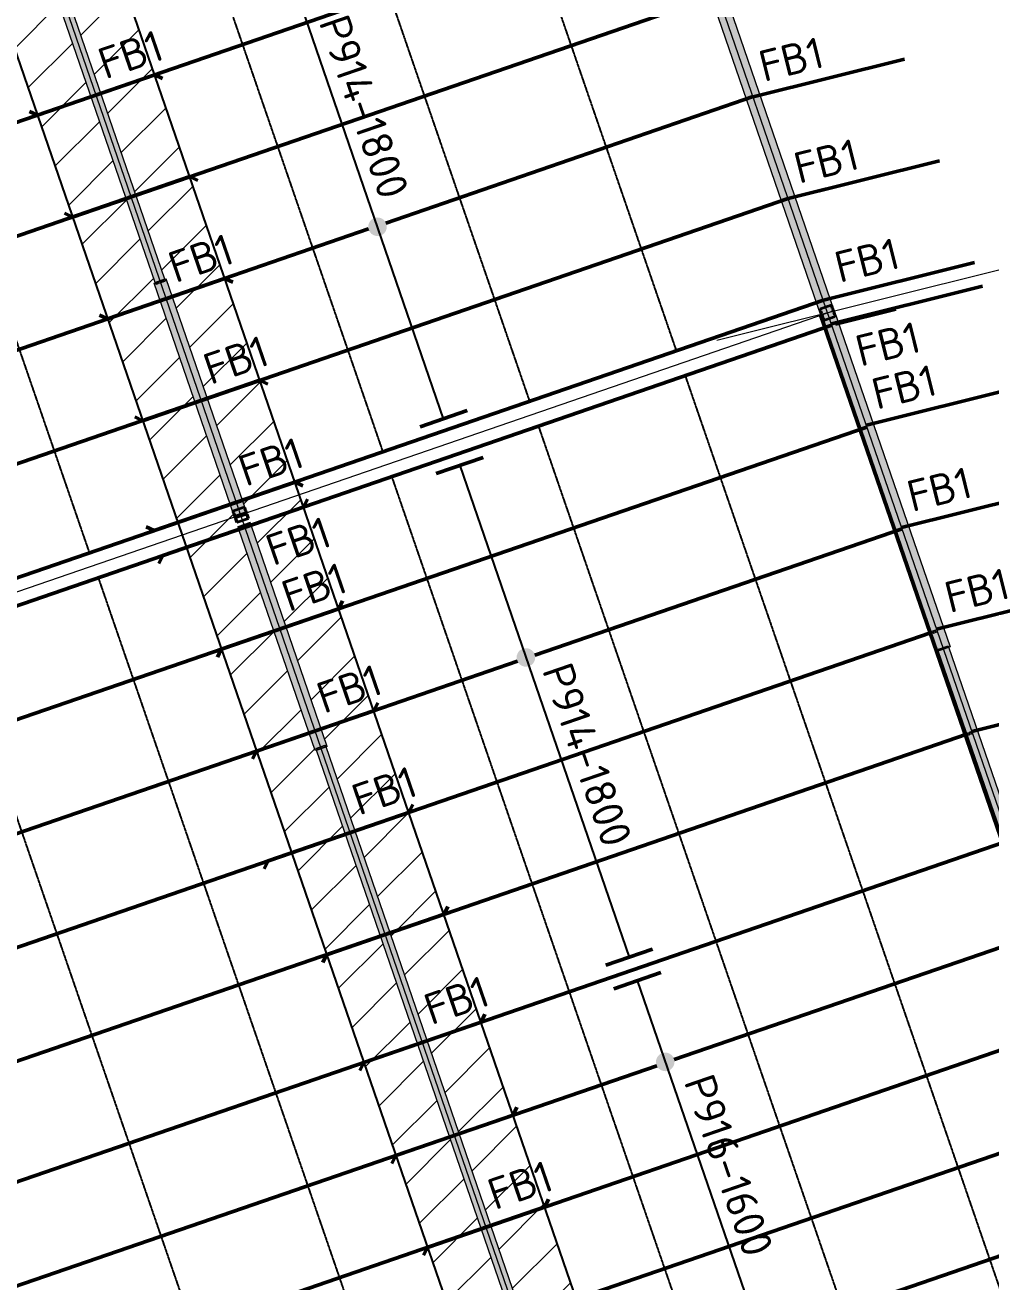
# Model space of a CAD drawing. Header units: millimetres. Extents: x 632 to 155077, y -2790 to 4035359.
# Drawn here: x 127313 to 142869, y 3997000 to 4017255 of the extents above; entities that cross this region are included whole.
import ezdxf

# ---------------------------------------------------------------- set-up
doc = ezdxf.new("R2010")
doc.units = ezdxf.units.MM
for name, pattern in [('Dash', [7, 5, -2]), ('Hidden', [4, 3, -1]), ('Hidden Half', [3, 2, -1])]:
    doc.linetypes.add(name, pattern=pattern)
for name, color, linetype, lineweight in [('A-010-M_LINE', 90, 'Continuous', 13), ('S-280-A_STRUCT_FRAME', 2, 'Continuous', 18), ('S-280-M_COLUMN', 52, 'Continuous', 13), ('S-280-M_STRUCT_FRAME', 12, 'Continuous', 13), ('S-280-MH_COLUMN', 52, 'Hidden Half', 13), ('Z-000-T_TEXT', 131, 'Continuous', 25), ('Z-030-M_GRID', 191, 'Continuous', 13), ('Z-060-M_DETAIL', 92, 'Continuous', 25)]:
    doc.layers.add(name, color=color, linetype=linetype, lineweight=lineweight)
doc.styles.add('ISOCPEUR_2', font='isocpeur.ttf', dxfattribs={"height": 500})
doc.styles.add('ISOCPEUR_3', font='isocpeur.ttf', dxfattribs={"height": 2.5})

# ---------------------------------------------------------------- blocks, each defined once
blk = doc.blocks.new('NRP_Framing-Steel-Purlin C - P946 - EC250-24-4049812-S6_011 - UPPER PURLIN PLAN - PART 1')
at = {"layer": 'S-280-M_STRUCT_FRAME', "color": 1, "lineweight": 50}
blk.add_line((-2339537, 3988943), (-2347677, 4012585), dxfattribs=at)
blk.add_line((-2339537, 3988943), (-2347677, 4012585), dxfattribs=at)
blk = doc.blocks.new('NRP_Framing-Steel-Purlin Z - P915 - EZ250-19-4038642-S6_011 - UPPER PURLIN PLAN - PART 1')
at = {"layer": 'S-280-M_STRUCT_FRAME', "color": 3, "lineweight": 50}
for p, q in [((-2353083, 4001313), (-2353145, 4001186)), ((-2353145, 4001186), (-2364255, 3997361)), ((-2364255, 3997361), (-2364317, 3997234))]:
    blk.add_line(p, q, dxfattribs=at)
blk = doc.blocks.new('NRP_Framing-Steel-Purlin Z - P915 - EZ250-19-4038663-S6_011 - UPPER PURLIN PLAN - PART 1')
at = {"layer": 'S-280-M_STRUCT_FRAME', "color": 3, "lineweight": 50}
for p, q in [((-2359001, 4018192), (-2370111, 4014367)), ((-2358874, 4018131), (-2359001, 4018192)), ((-2370111, 4014367), (-2370238, 4014429))]:
    blk.add_line(p, q, dxfattribs=at)
blk = doc.blocks.new('NRP_Framing-Steel-Purlin Z - P914 - EZ250-15-4038691-S6_011 - UPPER PURLIN PLAN - PART 1')
at = {"layer": 'S-280-M_STRUCT_FRAME', "color": 150, "lineweight": 50}
for p, q in [((-2355941, 4009615), (-2356004, 4009488)), ((-2356004, 4009488), (-2367350, 4005582)), ((-2367350, 4005582), (-2367412, 4005455))]:
    blk.add_line(p, q, dxfattribs=at)
blk = doc.blocks.new('NRP_Framing-Steel-Purlin Z - P914 - EZ250-15-4070612-S6_011 - UPPER PURLIN PLAN - PART 1')
at = {"layer": 'S-280-M_STRUCT_FRAME', "color": 150, "lineweight": 50}
for p, q in [((-2347494, 4012419), (-2358273, 4008707)), ((-2358273, 4008707), (-2358335, 4008580))]:
    blk.add_line(p, q, dxfattribs=at)
blk = doc.blocks.new('NRP_Framing-Steel-Purlin Z - P914 - EZ250-15-4038694-S6_011 - UPPER PURLIN PLAN - PART 1')
at = {"layer": 'S-280-M_STRUCT_FRAME', "color": 150, "lineweight": 50}
for p, q in [((-2356142, 4009890), (-2367488, 4005983)), ((-2356015, 4009829), (-2356142, 4009890)), ((-2367488, 4005983), (-2367615, 4006045))]:
    blk.add_line(p, q, dxfattribs=at)
blk = doc.blocks.new('NRP_Framing-Steel-Purlin Z - P914 - EZ250-15-4038684-S6_011 - UPPER PURLIN PLAN - PART 1')
at = {"layer": 'S-280-M_STRUCT_FRAME', "color": 150, "lineweight": 50}
for p, q in [((-2347632, 4012821), (-2358411, 4009109)), ((-2358411, 4009109), (-2358538, 4009171))]:
    blk.add_line(p, q, dxfattribs=at)
blk = doc.blocks.new('NRP_Framing-Steel-Purlin Z - P914 - EZ250-15-4038695-S6_011 - UPPER PURLIN PLAN - PART 1')
at = {"layer": 'S-280-M_STRUCT_FRAME', "color": 150, "lineweight": 50}
for p, q in [((-2355438, 4007847), (-2366785, 4003940)), ((-2355376, 4007974), (-2355438, 4007847)), ((-2366785, 4003940), (-2366847, 4003814))]:
    blk.add_line(p, q, dxfattribs=at)
blk = doc.blocks.new('NRP_Framing-Steel-Purlin Z - P914 - EZ250-15-4110111-S6_011 - UPPER PURLIN PLAN - PART 1')
at = {"layer": 'S-280-M_STRUCT_FRAME', "color": 150, "lineweight": 50}
for p, q in [((-2346929, 4010777), (-2357330, 4007196)), ((-2357330, 4007196), (-2357392, 4007069))]:
    blk.add_line(p, q, dxfattribs=at)
blk = doc.blocks.new('NRP_Framing-Steel-Purlin Z - P914 - EZ250-15-4038685-S6_011 - UPPER PURLIN PLAN - PART 1')
at = {"layer": 'S-280-M_STRUCT_FRAME', "color": 150, "lineweight": 50}
for p, q in [((-2346364, 4009136), (-2352279, 4007099)), ((-2352559, 4007003), (-2356764, 4005555)), ((-2356764, 4005555), (-2356827, 4005428))]:
    blk.add_line(p, q, dxfattribs=at)
blk = doc.blocks.new('NRP_Framing-Steel-Purlin Z - P914 - EZ250-15-4038687-S6_011 - UPPER PURLIN PLAN - PART 1')
at = {"layer": 'S-280-M_STRUCT_FRAME', "color": 150, "lineweight": 50}
for p, q in [((-2348198, 4014462), (-2358598, 4010880)), ((-2358598, 4010880), (-2358725, 4010942))]:
    blk.add_line(p, q, dxfattribs=at)
blk = doc.blocks.new('NRP_Framing-Steel-Purlin Z - P914 - EZ250-15-V12-S6_011 - UPPER PURLIN PLAN - PART 1')
at = {"layer": 'S-280-M_STRUCT_FRAME', "color": 150, "lineweight": 50}
for p, q in [((-2348763, 4016103), (-2354678, 4014066)), ((-2354958, 4013970), (-2359163, 4012522)), ((-2359163, 4012522), (-2359290, 4012583))]:
    blk.add_line(p, q, dxfattribs=at)
blk = doc.blocks.new('NRP_Framing-Steel-Purlin Z - P916 - EZ250-24-4051383-S6_011 - UPPER PURLIN PLAN - PART 1')
at = {"layer": 'S-280-M_STRUCT_FRAME', "color": 1, "lineweight": 50}
blk.add_line((-2348761, 4016102), (-2346327, 4016709), dxfattribs=at)
blk = doc.blocks.new('NRP_Framing-Steel-Purlin Z - P916 - EZ250-24-4051384-S6_011 - UPPER PURLIN PLAN - PART 1')
at = {"layer": 'S-280-M_STRUCT_FRAME', "color": 1, "lineweight": 50}
blk.add_line((-2348196, 4014461), (-2345762, 4015068), dxfattribs=at)
blk = doc.blocks.new('NRP_Framing-Steel-Purlin Z - P916 - EZ250-24-V14-S6_011 - UPPER PURLIN PLAN - PART 1')
at = {"layer": 'S-280-M_STRUCT_FRAME', "color": 1, "lineweight": 50}
blk.add_line((-2347631, 4012820), (-2345197, 4013427), dxfattribs=at)
blk = doc.blocks.new('NRP_Framing-Steel-Purlin Z - P916 - EZ250-24-4052253-S6_011 - UPPER PURLIN PLAN - PART 1')
at = {"layer": 'S-280-M_STRUCT_FRAME', "color": 1, "lineweight": 50}
blk.add_line((-2342804, 4006477), (-2345239, 4005871), dxfattribs=at)
blk = doc.blocks.new('NRP_Framing-Steel-Purlin Z - P916 - EZ250-24-4052254-S6_011 - UPPER PURLIN PLAN - PART 1')
at = {"layer": 'S-280-M_STRUCT_FRAME', "color": 1, "lineweight": 50}
blk.add_line((-2343372, 4008127), (-2345807, 4007520), dxfattribs=at)
blk = doc.blocks.new('NRP_Framing-Steel-Purlin Z - P916 - EZ250-24-4052255-S6_011 - UPPER PURLIN PLAN - PART 1')
at = {"layer": 'S-280-M_STRUCT_FRAME', "color": 1, "lineweight": 50}
blk.add_line((-2343937, 4009766), (-2346371, 4009160), dxfattribs=at)
blk = doc.blocks.new('NRP_Framing-Steel-Purlin Z - P916 - EZ250-24-4052256-S6_011 - UPPER PURLIN PLAN - PART 1')
at = {"layer": 'S-280-M_STRUCT_FRAME', "color": 1, "lineweight": 50}
blk.add_line((-2344505, 4011416), (-2346939, 4010809), dxfattribs=at)
blk = doc.blocks.new('NRP_Framing-Steel-Purlin Z - P916 - EZ250-24-4052257-S6_011 - UPPER PURLIN PLAN - PART 1')
at = {"layer": 'S-280-M_STRUCT_FRAME', "color": 1, "lineweight": 50}
blk.add_line((-2345066, 4013046), (-2347501, 4012439), dxfattribs=at)
blk = doc.blocks.new('NRP_Framing-Steel-Purlin Z - P916 - EZ250-24-V24-S6_011 - UPPER PURLIN PLAN - PART 1')
at = {"layer": 'S-280-M_STRUCT_FRAME', "color": 1, "lineweight": 50}
for p, q in [((-2344719, 4004087), (-2355036, 4000535)), ((-2355036, 4000535), (-2355098, 4000408))]:
    blk.add_line(p, q, dxfattribs=at)
at = {"layer": 'S-280-M_STRUCT_FRAME', "color": 1, "linetype": 'Dash', "lineweight": 50}
blk.add_line((-2344635, 4004116), (-2344719, 4004088), dxfattribs=at)
blk = doc.blocks.new('NRP_Framing-Steel-Purlin Z - P916 - EZ250-24-V3-S6_011 - UPPER PURLIN PLAN - PART 1')
at = {"layer": 'S-280-M_STRUCT_FRAME', "color": 1, "lineweight": 50}
for p, q in [((-2344203, 4002589), (-2350034, 4000581)), ((-2350315, 4000484), (-2354520, 3999036)), ((-2354520, 3999036), (-2354582, 3998909))]:
    blk.add_line(p, q, dxfattribs=at)
at = {"layer": 'S-280-M_STRUCT_FRAME', "color": 1, "linetype": 'Dash', "lineweight": 50}
blk.add_line((-2344119, 4002617), (-2344203, 4002589), dxfattribs=at)
blk = doc.blocks.new('NRP_Framing-Steel-Purlin Z - P914 - EZ250-15-4038686-S6_011 - UPPER PURLIN PLAN - PART 1')
at = {"layer": 'S-280-M_STRUCT_FRAME', "color": 150, "lineweight": 50}
for p, q in [((-2345906, 4007458), (-2356578, 4003783)), ((-2356578, 4003783), (-2356640, 4003657))]:
    blk.add_line(p, q, dxfattribs=at)
at = {"layer": 'S-280-M_STRUCT_FRAME', "color": 150, "linetype": 'Dash', "lineweight": 50}
blk.add_line((-2345799, 4007495), (-2345906, 4007458), dxfattribs=at)
blk = doc.blocks.new('NRP_Framing-Steel-Purlin Z - P914 - EZ250-15-V9-S6_011 - UPPER PURLIN PLAN - PART 1')
at = {"layer": 'S-280-M_STRUCT_FRAME', "color": 150, "lineweight": 50}
for p, q in [((-2345318, 4005825), (-2355634, 4002273)), ((-2355634, 4002273), (-2355696, 4002146))]:
    blk.add_line(p, q, dxfattribs=at)
at = {"layer": 'S-280-M_STRUCT_FRAME', "color": 150, "linetype": 'Dash', "lineweight": 50}
blk.add_line((-2345233, 4005854), (-2345318, 4005825), dxfattribs=at)
blk = doc.blocks.new('NRP_Bridging Plan _v2_ - 3 Rows-4066832-S6_011 - UPPER PURLIN PLAN - PART 1')
at = {"layer": 'Z-060-M_DETAIL', "linetype": 'Hidden'}
for p, q in [((2170, 9702), (2170, -12383)), ((4670, 9702), (4670, -12383)), ((7170, 9702), (7170, -12383))]:
    blk.add_line(p, q, dxfattribs=at)
blk = doc.blocks.new('NRP_Bridging Plan _v2_ - 3 Rows-4053495-S6_011 - UPPER PURLIN PLAN - PART 1')
at = {"layer": 'Z-060-M_DETAIL', "linetype": 'Hidden'}
for p, q in [((2170, -9702), (2170, 10177)), ((4670, -9702), (4670, 10177)), ((7170, -9702), (7170, 10177))]:
    blk.add_line(p, q, dxfattribs=at)
blk = doc.blocks.new('NRP_Extent _v2_ - 1-200-4067004-S6_011 - UPPER PURLIN PLAN - PART 1')
at = {"layer": 'Z-060-M_DETAIL'}
blk.add_hatch(color=256, dxfattribs=at).paths.add_polyline_path([(-145, 39), (-150, 0), (-145, -39), (-130, -75), (-106, -106), (-75, -130), (-39, -145), (0, -150), (39, -145), (75, -130), (106, -106), (130, -75), (145, -39), (150, 0), (145, 39), (130, 75), (106, 106), (75, 130), (39, 145), (0, 150), (-39, 145), (-75, 130), (-106, 106), (-130, 75)])
at = {"layer": 'Z-060-M_DETAIL', "lineweight": 50}
for p, q in [((-9235, 400), (-9235, -400)), ((1385, 400), (1385, -400))]:
    blk.add_line(p, q, dxfattribs=at)
at = {"layer": 'Z-060-M_DETAIL'}
blk.add_line((1385, 0), (-9235, 0), dxfattribs=at)
blk = doc.blocks.new('NRP_Extent _v2_ - 1-200-4057237-S6_011 - UPPER PURLIN PLAN - PART 1')
at = {"layer": 'Z-060-M_DETAIL'}
blk.add_hatch(color=256, dxfattribs=at).paths.add_polyline_path([(-145, 39), (-150, 0), (-145, -39), (-130, -75), (-106, -106), (-75, -130), (-39, -145), (0, -150), (39, -145), (75, -130), (106, -106), (130, -75), (145, -39), (150, 0), (145, 39), (130, 75), (106, 106), (75, 130), (39, 145), (0, 150), (-39, 145), (-75, 130), (-106, 106), (-130, 75)])
at = {"layer": 'Z-060-M_DETAIL', "lineweight": 50}
for p, q in [((-5109, 400), (-5109, -400)), ((3272, 400), (3272, -400))]:
    blk.add_line(p, q, dxfattribs=at)
at = {"layer": 'Z-060-M_DETAIL'}
blk.add_line((3272, 0), (-5109, 0), dxfattribs=at)
blk = doc.blocks.new('NRP_Extent _v2_ - 1-200-4057492-S6_011 - UPPER PURLIN PLAN - PART 1')
at = {"layer": 'Z-060-M_DETAIL'}
blk.add_hatch(color=256, dxfattribs=at).paths.add_polyline_path([(145, -39), (150, 0), (145, 39), (130, 75), (106, 106), (75, 130), (39, 145), (0, 150), (-39, 145), (-75, 130), (-106, 106), (-130, 75), (-145, 39), (-150, 0), (-145, -39), (-130, -75), (-106, -106), (-75, -130), (-39, -145), (0, -150), (39, -145), (75, -130), (106, -106), (130, -75)])
at = {"layer": 'Z-060-M_DETAIL', "lineweight": 50}
for p, q in [((-5109, -400), (-5109, 400)), ((3272, -400), (3272, 400))]:
    blk.add_line(p, q, dxfattribs=at)
at = {"layer": 'Z-060-M_DETAIL'}
blk.add_line((3272, 0), (-5109, 0), dxfattribs=at)
blk = doc.blocks.new('NRP_Fly Brace BN - FB1-4028766-S6_011 - UPPER PURLIN PLAN - PART 1')
at = {"layer": 'Z-000-T_TEXT'}
blk.add_line((0, 0), (5, 0), dxfattribs=at)
at = {"layer": 'Z-000-T_TEXT', "lineweight": 13, "insert": (1.11, 3.49), "char_height": 2.5, "width": 6.0928, "attachment_point": 1, "style": 'ISOCPEUR_3'}
blk.add_mtext('FB1', dxfattribs=at)
blk = doc.blocks.new('NRP_Fly Brace BN - FB1-4067984-S6_011 - UPPER PURLIN PLAN - PART 1')
at = {"layer": 'Z-000-T_TEXT'}
blk.add_line((0, 0), (5, 0), dxfattribs=at)
at = {"layer": 'Z-000-T_TEXT', "lineweight": 13, "insert": (1.11, -1.27), "char_height": 2.5, "width": 6.0928, "attachment_point": 1, "style": 'ISOCPEUR_3'}
blk.add_mtext('FB1', dxfattribs=at)

msp = doc.modelspace()

# ---------------------------------------------------------------- hatches: boundary and pattern name
at = {"layer": 'S-280-M_COLUMN'}
msp.add_hatch(color=256, dxfattribs=at).paths.add_polyline_path([(130722.7, 4009236.7), (130911.8, 4009301.8), (130889.1, 4009367.6), (130883.4, 4009365.6), (130904.1, 4009305.5), (130726.4, 4009244.3), (130703.8, 4009303.8), (130700.5, 4009301)])
at = {"layer": 'S-280-M_STRUCT_FRAME'}
for points in [[(129409.3, 4013104.6), (129565.3, 4013158.3), (125833.8, 4023995.1), (125677.8, 4023941.3), (128518.9, 4015690.6)], [(140132, 4012582.4), (140347.6, 4012656.7), (138317.8, 4018551.6), (138102.2, 4018477.3), (139061.8, 4015690.6)], [(130680.8, 4009344.5), (130878.4, 4009412.6), (129586.2, 4013165.2), (129388.6, 4013097.1), (130336.4, 4010344.6)], [(141998.8, 4007161), (142214.4, 4007235.3), (140347.6, 4012656.7), (140132, 4012582.4), (140347.6, 4011956.4)], [(140347.6, 4012656.7), (140347.6, 4012656.7)], [(130798.7, 4009337.7), (130893, 4009370.1), (130878.4, 4009411.3), (130784.5, 4009378.9), (130796.4, 4009344.5)], [(130695.4, 4009302.1), (130789.6, 4009334.5), (130775.4, 4009375.9), (130681.1, 4009343.4), (130684.2, 4009334.5)], [(130755, 4009129.1), (130849.2, 4009161.5), (130835, 4009202.9), (130740.7, 4009170.4)], [(130755.3, 4009128), (131982.9, 4005562.8), (132180.6, 4005630.9), (130952.9, 4009196)], [(130858.3, 4009164.6), (130952.6, 4009197.1), (130938.3, 4009238.5), (130844.1, 4009206), (130847.5, 4009196)], [(146377.7, 3994520.9), (146546, 3994578.8), (142190.9, 4007226.8), (142022.6, 4007168.8), (142782.1, 4004963)], [(142190.9, 4007226.8), (142189.8, 4007226.8), (142139.8, 4007209.6)], [(135713.2, 3994797.1), (135869.3, 3994850.8), (132160.1, 4005622.6), (132004.1, 4005568.8), (134820.8, 3997388.9)]]:
    msp.add_hatch(color=9, dxfattribs=at).paths.add_polyline_path(points)
h = msp.add_hatch(color=9, dxfattribs=at)
h.paths.add_polyline_path([(130798.7, 4009337.7), (130784.5, 4009379), (130775.4, 4009375.9), (130789.6, 4009334.5)])
h.paths.add_polyline_path([(130893.4, 4009369), (130893, 4009370.1), (130878.4, 4009364.1)])
h = msp.add_hatch(color=9, dxfattribs=at)
h.paths.add_polyline_path([(130858.3, 4009164.6), (130844.1, 4009206), (130835, 4009202.9), (130849.2, 4009161.5)])
h.paths.add_polyline_path([(130952.9, 4009196), (130952.6, 4009197.1), (130858.3, 4009164.6)])
h = msp.add_hatch(color=9, dxfattribs=at)
h.paths.add_polyline_path([(132084.7, 4005597.5), (132083.8, 4005597.5), (132079, 4005595.5)])
h.paths.add_polyline_path([(132160.1, 4005622.6), (132159.9, 4005623.4), (132084.7, 4005597.5)])
at = {"layer": 'Z-060-M_DETAIL', "lineweight": 18}
h = msp.add_hatch(dxfattribs=at)
h.set_pattern_fill('FP_5', color=8, style=0, pattern_type=2)
h.set_pattern_definition([(45, (2487803, 0), (-424.26407, 424.26407), [])])
h.paths.add_polyline_path([(136350.6, 3990127.9), (137269.1, 3990444.2), (137069.5, 3991023.8), (137006.7, 3991002.2), (135689.1, 3994830), (135700.5, 3994833.9), (132003.7, 4005570), (131982.9, 4005562.8), (130740.7, 4009171.6), (130938.3, 4009238.5), (132180.6, 4005630.9), (132160.1, 4005622.6), (135856.6, 3994887.7), (135868.7, 3994890.7), (137186.4, 3991064.1), (137154.6, 3991053.1), (137354.2, 3990473.5), (138241.7, 3990779), (125461.7, 4027894), (124606, 4027599.3), (125858.1, 4023961.7), (125846.7, 4023957.7), (129566.2, 4013158.3), (129586.2, 4013165.2), (130893, 4009368.9), (130695.4, 4009302.1), (129388.6, 4013097.1), (129409.3, 4013104.6), (125690.7, 4023904), (125678.5, 4023901), (124426.3, 4027537.5), (123570.6, 4027242.8), (136049.6, 3991002.2)])

# ---------------------------------------------------------------- linework, layer by layer
at = {"layer": 'A-010-M_LINE', "lineweight": 25}
for p, q in [((138241.7, 3990779), (125461.7, 4027894)), ((123570.6, 4027242.8), (136350.6, 3990127.9))]:
    msp.add_line(p, q, dxfattribs=at)
at = {"layer": 'S-280-M_COLUMN', "lineweight": 35}
for p, q in [((130722.7, 4009236.7), (130700, 4009302.5)), ((130705.6, 4009304.5), (130726.4, 4009244.3)), ((130911.8, 4009301.8), (130722.7, 4009236.7)), ((130726.4, 4009244.3), (130904.1, 4009305.5)), ((130904.1, 4009305.5), (130883.4, 4009365.7)), ((130889.1, 4009367.6), (130911.8, 4009301.8))]:
    msp.add_line(p, q, dxfattribs=at)
at = {"layer": 'S-280-M_STRUCT_FRAME', "color": 55}
for p, q in [((129565.3, 4013158.3), (125833.8, 4023995.1)), ((129409.3, 4013104.6), (125677.8, 4023941.3)), ((140347.6, 4012656.7), (138317.8, 4018551.6)), ((140132, 4012582.4), (138102.2, 4018477.3)), ((129388.6, 4013097.1), (129586.2, 4013165.2)), ((130680.8, 4009344.5), (129388.6, 4013097.1)), ((129565.3, 4013158.3), (129409.3, 4013104.6)), ((130878.4, 4009412.6), (129586.2, 4013165.2)), ((140132, 4012582.4), (140347.6, 4012656.7)), ((140347.6, 4012656.7), (142214.4, 4007235.3)), ((140132, 4012582.4), (141998.8, 4007161)), ((130878.4, 4009412.6), (130680.8, 4009344.5)), ((130784.5, 4009379), (130878.8, 4009411.5)), ((130878.8, 4009411.5), (130878.4, 4009412.6)), ((130893, 4009370.1), (130878.8, 4009411.5)), ((130680.8, 4009344.5), (130681.1, 4009343.4)), ((130681.1, 4009343.4), (130775.4, 4009375.9)), ((130681.1, 4009343.4), (130695.4, 4009302.1)), ((130789.6, 4009334.5), (130695.4, 4009302.1)), ((130695.4, 4009302.1), (130695.8, 4009301)), ((130695.8, 4009301), (130893.4, 4009369)), ((130938, 4009239.5), (130740.3, 4009171.5)), ((130740.7, 4009170.4), (130835, 4009202.9)), ((130755.3, 4009128), (130952.9, 4009196)), ((130775.4, 4009375.9), (130789.6, 4009334.5)), ((130798.7, 4009337.7), (130784.5, 4009379)), ((130893, 4009370.1), (130798.7, 4009337.7)), ((130835, 4009202.9), (130849.2, 4009161.5)), ((130844.1, 4009206), (130938.3, 4009238.5)), ((130858.3, 4009164.6), (130844.1, 4009206)), ((130952.6, 4009197.1), (130858.3, 4009164.6)), ((130893.4, 4009369), (130893, 4009370.1)), ((130938.3, 4009238.5), (130938, 4009239.5)), ((130952.6, 4009197.1), (130938.3, 4009238.5)), ((130952.9, 4009196), (130952.6, 4009197.1)), ((132180.6, 4005630.9), (130952.9, 4009196)), ((130740.3, 4009171.5), (130740.7, 4009170.4)), ((130740.7, 4009170.4), (130755, 4009129.1)), ((130849.2, 4009161.5), (130755, 4009129.1)), ((130755, 4009129.1), (130755.3, 4009128)), ((131982.9, 4005562.8), (130755.3, 4009128)), ((142214.4, 4007235.3), (141998.8, 4007161)), ((142022.4, 4007169.4), (142022.6, 4007168.8)), ((142022.6, 4007168.8), (142190.9, 4007226.8)), ((142190.9, 4007226.8), (142190.7, 4007227.3)), ((146546, 3994578.8), (142190.9, 4007226.8)), ((146377.7, 3994520.9), (142022.6, 4007168.8)), ((132180.6, 4005630.9), (131982.9, 4005562.8)), ((132079, 4005595.5), (132003.8, 4005569.7)), ((132003.8, 4005569.7), (132004.1, 4005568.8)), ((132004.1, 4005568.8), (132160.1, 4005622.6)), ((135713.2, 3994797.1), (132004.1, 4005568.8)), ((132159.9, 4005623.4), (132084.7, 4005597.5)), ((132160.1, 4005622.6), (132159.9, 4005623.4)), ((135869.3, 3994850.8), (132160.1, 4005622.6))]:
    msp.add_line(p, q, dxfattribs=at)
at = {"layer": 'S-280-M_STRUCT_FRAME', "color": 55, "linetype": 'Dash'}
for p, q in [((129409.3, 4013104.6), (129409.6, 4013103.7)), ((129409.6, 4013103.7), (129484.7, 4013129.6)), ((129409.6, 4013103.7), (129417.7, 4013080.4)), ((129492.8, 4013106.2), (129417.7, 4013080.4)), ((129417.7, 4013080.4), (129417.9, 4013079.5)), ((129417.9, 4013079.5), (129574, 4013133.2)), ((129484.7, 4013129.6), (129492.8, 4013106.2)), ((129490.5, 4013131.6), (129565.6, 4013157.4)), ((129498.5, 4013108.2), (129490.5, 4013131.6)), ((129490.5, 4013131.6), (129490.5, 4013131.6)), ((129573.7, 4013134.1), (129498.5, 4013108.2)), ((129565.6, 4013157.4), (129565.3, 4013158.3)), ((129573.7, 4013134.1), (129565.6, 4013157.4)), ((129574, 4013133.2), (129573.7, 4013134.1)), ((130784.5, 4009379), (130784.5, 4009379.1)), ((130858.3, 4009164.5), (130858.3, 4009164.6)), ((142184, 4007246.6), (142015.7, 4007188.7)), ((142015.7, 4007188.7), (142015.9, 4007188.1)), ((142015.9, 4007188.1), (142096.5, 4007215.9)), ((142015.9, 4007188.1), (142022.4, 4007169.4)), ((142102.9, 4007197.1), (142022.4, 4007169.4)), ((142096.5, 4007215.9), (142102.9, 4007197.1)), ((142103.7, 4007218.4), (142184.2, 4007246.1)), ((142110.1, 4007199.6), (142103.7, 4007218.4)), ((142190.7, 4007227.3), (142110.1, 4007199.6)), ((142184.2, 4007246.1), (142184, 4007246.6)), ((142190.7, 4007227.4), (142184.2, 4007246.1)), ((132151.5, 4005647.6), (131995.5, 4005593.9)), ((131995.5, 4005593.9), (131995.8, 4005593)), ((131995.8, 4005593), (132070.9, 4005618.9)), ((131995.8, 4005593), (132003.8, 4005569.7)), ((132070.9, 4005618.9), (132079, 4005595.5)), ((132076.7, 4005620.9), (132151.8, 4005646.8)), ((132084.7, 4005597.5), (132076.7, 4005620.9)), ((132084.8, 4005597.5), (132084.7, 4005597.5)), ((132151.8, 4005646.8), (132151.5, 4005647.6)), ((132159.8, 4005623.4), (132151.8, 4005646.8))]:
    msp.add_line(p, q, dxfattribs=at)
at = {"layer": 'S-280-MH_COLUMN', "lineweight": 35}
for p, q in [((140112.7, 4012681.5), (140301.8, 4012746.7)), ((140177.8, 4012492.4), (140112.7, 4012681.5)), ((140298.1, 4012739), (140120.3, 4012677.8)), ((140120.3, 4012677.8), (140181.5, 4012500.1)), ((140359.3, 4012561.3), (140298.1, 4012739)), ((140301.8, 4012746.7), (140366.9, 4012557.5)), ((140366.9, 4012557.5), (140177.8, 4012492.4)), ((140181.5, 4012500.1), (140359.3, 4012561.3)), ((130657.5, 4009425.8), (130846.6, 4009490.9)), ((130700, 4009302.6), (130657.5, 4009425.8)), ((130842.9, 4009483.3), (130665.2, 4009422.1)), ((130665.2, 4009422.1), (130705.6, 4009304.6)), ((130883.4, 4009365.8), (130842.9, 4009483.3)), ((130846.6, 4009490.9), (130889.1, 4009367.7))]:
    msp.add_line(p, q, dxfattribs=at)
at = {"layer": 'Z-030-M_GRID'}
for p, q in [((148663.3, 3988156.6), (132424.4, 4035316.6)), ((139021.9, 3985441.5), (122969.3, 4032060.8)), ((148076.6, 4014572.5), (138454.5, 4012174.6)), ((31582.1, 3975204.8), (140239.8, 4012619.5))]:
    msp.add_line(p, q, dxfattribs=at)

# ---------------------------------------------------------------- block references
at = {"layer": 'S-280-M_STRUCT_FRAME', "color": 3, "lineweight": 50}
for name, p in [('NRP_Framing-Steel-Purlin Z - P915 - EZ250-19-4038663-S6_011 - UPPER PURLIN PLAN - PART 1', (2487286.8, 1499)), ('NRP_Framing-Steel-Purlin Z - P915 - EZ250-19-4038663-S6_011 - UPPER PURLIN PLAN - PART 1', (2487803, 0)), ('NRP_Framing-Steel-Purlin Z - P915 - EZ250-19-4038642-S6_011 - UPPER PURLIN PLAN - PART 1', (2487803, 0)), ('NRP_Framing-Steel-Purlin Z - P915 - EZ250-19-4038642-S6_011 - UPPER PURLIN PLAN - PART 1', (2488319.1, -1499)), ('NRP_Framing-Steel-Purlin Z - P915 - EZ250-19-4038642-S6_011 - UPPER PURLIN PLAN - PART 1', (2488828.8, -2979.1))]:
    msp.add_blockref(name, p, dxfattribs=at)
at = {"layer": 'S-280-M_STRUCT_FRAME', "color": 150, "lineweight": 50}
for name, p in [('NRP_Framing-Steel-Purlin Z - P914 - EZ250-15-4038687-S6_011 - UPPER PURLIN PLAN - PART 1', (2486107.6, 4923.6)), ('NRP_Framing-Steel-Purlin Z - P914 - EZ250-15-4038687-S6_011 - UPPER PURLIN PLAN - PART 1', (2486672.7, 3282.4)), ('NRP_Framing-Steel-Purlin Z - P914 - EZ250-15-4038694-S6_011 - UPPER PURLIN PLAN - PART 1', (2485542.5, 6564.8)), ('NRP_Framing-Steel-Purlin Z - P914 - EZ250-15-V12-S6_011 - UPPER PURLIN PLAN - PART 1', (2487803, 0)), ('NRP_Framing-Steel-Purlin Z - P914 - EZ250-15-4038694-S6_011 - UPPER PURLIN PLAN - PART 1', (2486107.6, 4923.6)), ('NRP_Framing-Steel-Purlin Z - P914 - EZ250-15-4038687-S6_011 - UPPER PURLIN PLAN - PART 1', (2487803, 0)), ('NRP_Framing-Steel-Purlin Z - P914 - EZ250-15-4038694-S6_011 - UPPER PURLIN PLAN - PART 1', (2486672.7, 3282.4)), ('NRP_Framing-Steel-Purlin Z - P914 - EZ250-15-4038684-S6_011 - UPPER PURLIN PLAN - PART 1', (2487803, 0)), ('NRP_Framing-Steel-Purlin Z - P914 - EZ250-15-4070612-S6_011 - UPPER PURLIN PLAN - PART 1', (2487803, 0)), ('NRP_Framing-Steel-Purlin Z - P914 - EZ250-15-4038694-S6_011 - UPPER PURLIN PLAN - PART 1', (2487237.9, 1641.2)), ('NRP_Framing-Steel-Purlin Z - P914 - EZ250-15-4110111-S6_011 - UPPER PURLIN PLAN - PART 1', (2487803, 0)), ('NRP_Framing-Steel-Purlin Z - P914 - EZ250-15-4038694-S6_011 - UPPER PURLIN PLAN - PART 1', (2487803, 0)), ('NRP_Framing-Steel-Purlin Z - P914 - EZ250-15-4038691-S6_011 - UPPER PURLIN PLAN - PART 1', (2487803, 0)), ('NRP_Framing-Steel-Purlin Z - P914 - EZ250-15-4038685-S6_011 - UPPER PURLIN PLAN - PART 1', (2487803, 0)), ('NRP_Framing-Steel-Purlin Z - P914 - EZ250-15-4038695-S6_011 - UPPER PURLIN PLAN - PART 1', (2487803, 0)), ('NRP_Framing-Steel-Purlin Z - P914 - EZ250-15-4038686-S6_011 - UPPER PURLIN PLAN - PART 1', (2487803, 0)), ('NRP_Framing-Steel-Purlin Z - P914 - EZ250-15-4038695-S6_011 - UPPER PURLIN PLAN - PART 1', (2488368.1, -1641.2)), ('NRP_Framing-Steel-Purlin Z - P914 - EZ250-15-V9-S6_011 - UPPER PURLIN PLAN - PART 1', (2487803, 0)), ('NRP_Framing-Steel-Purlin Z - P914 - EZ250-15-4038695-S6_011 - UPPER PURLIN PLAN - PART 1', (2488933.2, -3282.4)), ('NRP_Framing-Steel-Purlin Z - P914 - EZ250-15-4038695-S6_011 - UPPER PURLIN PLAN - PART 1', (2489498.4, -4923.6))]:
    msp.add_blockref(name, p, dxfattribs=at)
at = {"layer": 'S-280-M_STRUCT_FRAME', "color": 1, "lineweight": 50}
for name, p in [('NRP_Framing-Steel-Purlin Z - P916 - EZ250-24-4051383-S6_011 - UPPER PURLIN PLAN - PART 1', (2487803, 0)), ('NRP_Framing-Steel-Purlin Z - P916 - EZ250-24-4051384-S6_011 - UPPER PURLIN PLAN - PART 1', (2487803, 0)), ('NRP_Framing-Steel-Purlin Z - P916 - EZ250-24-V14-S6_011 - UPPER PURLIN PLAN - PART 1', (2487803, 0)), ('NRP_Framing-Steel-Purlin Z - P916 - EZ250-24-4052257-S6_011 - UPPER PURLIN PLAN - PART 1', (2487803, 0)), ('NRP_Framing-Steel-Purlin C - P946 - EC250-24-4049812-S6_011 - UPPER PURLIN PLAN - PART 1', (2487803, 0)), ('NRP_Framing-Steel-Purlin Z - P916 - EZ250-24-4052256-S6_011 - UPPER PURLIN PLAN - PART 1', (2487803, 0)), ('NRP_Framing-Steel-Purlin Z - P916 - EZ250-24-4052255-S6_011 - UPPER PURLIN PLAN - PART 1', (2487803, 0)), ('NRP_Framing-Steel-Purlin Z - P916 - EZ250-24-4052254-S6_011 - UPPER PURLIN PLAN - PART 1', (2487803, 0)), ('NRP_Framing-Steel-Purlin Z - P916 - EZ250-24-4052253-S6_011 - UPPER PURLIN PLAN - PART 1', (2487803, 0)), ('NRP_Framing-Steel-Purlin Z - P916 - EZ250-24-V24-S6_011 - UPPER PURLIN PLAN - PART 1', (2487803, 0)), ('NRP_Framing-Steel-Purlin Z - P916 - EZ250-24-V3-S6_011 - UPPER PURLIN PLAN - PART 1', (2487803, 0)), ('NRP_Framing-Steel-Purlin Z - P916 - EZ250-24-V24-S6_011 - UPPER PURLIN PLAN - PART 1', (2488828.8, -2979.1)), ('NRP_Framing-Steel-Purlin Z - P916 - EZ250-24-V24-S6_011 - UPPER PURLIN PLAN - PART 1', (2489338.5, -4459.2)), ('NRP_Framing-Steel-Purlin Z - P916 - EZ250-24-V24-S6_011 - UPPER PURLIN PLAN - PART 1', (2489848.1, -5939.4))]:
    msp.add_blockref(name, p, dxfattribs=at)
at = {"layer": 'Z-000-T_TEXT', "lineweight": 13, "xscale": 200, "yscale": 200, "zscale": 200}
for name, p, rotation in [('NRP_Fly Brace BN - FB1-4028766-S6_011 - UPPER PURLIN PLAN - PART 1', (128459.2, 4016117.1), 19.00040712023206), ('NRP_Fly Brace BN - FB1-4028766-S6_011 - UPPER PURLIN PLAN - PART 1', (139044.6, 4016090.5), 13.99361019013105), ('NRP_Fly Brace BN - FB1-4028766-S6_011 - UPPER PURLIN PLAN - PART 1', (139609.8, 4014449.3), 13.99361019013105), ('NRP_Fly Brace BN - FB1-4028766-S6_011 - UPPER PURLIN PLAN - PART 1', (129589.5, 4012834.7), 19.00040712023206), ('NRP_Fly Brace BN - FB1-4028766-S6_011 - UPPER PURLIN PLAN - PART 1', (140265.6, 4012851.8), 13.99361019013105), ('NRP_Fly Brace BN - FB1-4067984-S6_011 - UPPER PURLIN PLAN - PART 1', (140371.6, 4012426.6), 13.99332799028777), ('NRP_Fly Brace BN - FB1-4028766-S6_011 - UPPER PURLIN PLAN - PART 1', (130154.6, 4011193.5), 19.00040712023206), ('NRP_Fly Brace BN - FB1-4028766-S6_011 - UPPER PURLIN PLAN - PART 1', (140863.5, 4010808.7), 13.99361019013105), ('NRP_Fly Brace BN - FB1-4028766-S6_011 - UPPER PURLIN PLAN - PART 1', (130719.7, 4009552.3), 19.00040712023206), ('NRP_Fly Brace BN - FB1-4028766-S6_011 - UPPER PURLIN PLAN - PART 1', (141431.5, 4009159.5), 13.99361019013105), ('NRP_Fly Brace BN - FB1-4067984-S6_011 - UPPER PURLIN PLAN - PART 1', (130849.5, 4009175.3), 19.00000309259044), ('NRP_Fly Brace BN - FB1-4028766-S6_011 - UPPER PURLIN PLAN - PART 1', (131414.7, 4007534.1), 19.00000309257977), ('NRP_Fly Brace BN - FB1-4028766-S6_011 - UPPER PURLIN PLAN - PART 1', (142037.7, 4007530.1), 13.99361019013102), ('NRP_Fly Brace BN - FB1-4028766-S6_011 - UPPER PURLIN PLAN - PART 1', (131979.8, 4005892.9), 19.00000309257977), ('NRP_Fly Brace BN - FB1-4028766-S6_011 - UPPER PURLIN PLAN - PART 1', (132544.9, 4004251.7), 19.00000309257977), ('NRP_Fly Brace BN - FB1-4028766-S6_011 - UPPER PURLIN PLAN - PART 1', (133708.3, 4000873.2), 19.00000309257977), ('NRP_Fly Brace BN - FB1-4028766-S6_011 - UPPER PURLIN PLAN - PART 1', (134734.1, 3997894.1), 19.00000309257977)]:
    msp.add_blockref(name, p, dxfattribs=dict(at, rotation=rotation))
at = {"layer": 'Z-060-M_DETAIL', "linetype": 'Hidden'}
for name, p, rotation in [('NRP_Bridging Plan _v2_ - 3 Rows-4053495-S6_011 - UPPER PURLIN PLAN - PART 1', (127865.5, 4018853.7), 19.00040712023215), ('NRP_Bridging Plan _v2_ - 3 Rows-4053495-S6_011 - UPPER PURLIN PLAN - PART 1', (118410.4, 4015597.9), 19.00040712023215), ('NRP_Bridging Plan _v2_ - 3 Rows-4066832-S6_011 - UPPER PURLIN PLAN - PART 1', (134320.1, 4000108.8), 19.000407120216), ('NRP_Bridging Plan _v2_ - 3 Rows-4066832-S6_011 - UPPER PURLIN PLAN - PART 1', (124864.9, 3996853), 19.000407120216)]:
    msp.add_blockref(name, p, dxfattribs=dict(at, rotation=rotation))
at = {"layer": 'Z-060-M_DETAIL'}
for name, p, rotation in [('NRP_Extent _v2_ - 1-200-4057492-S6_011 - UPPER PURLIN PLAN - PART 1', (132989.4, 4014005.4), 289.0008111478429), ('NRP_Extent _v2_ - 1-200-4057237-S6_011 - UPPER PURLIN PLAN - PART 1', (135379.7, 4007063.6), 109.0000030925797), ('NRP_Extent _v2_ - 1-200-4067004-S6_011 - UPPER PURLIN PLAN - PART 1', (137624.3, 4000544.9), 109.0000030925797)]:
    msp.add_blockref(name, p, dxfattribs=dict(at, rotation=rotation))

# ---------------------------------------------------------------- texts
at = {"layer": 'S-280-A_STRUCT_FRAME', "lineweight": 13, "char_height": 500, "attachment_point": 1, "style": 'ISOCPEUR_2'}
for s, insert, width, rotation in [('P914-1800', (132510.4, 4017467.6), 3735.864, 289.00081), ('P914-1800', (136106.7, 4007023.5), 3735.864, 289), ('P916-1600', (138390.4, 4000391.3), 3687.762, 289)]:
    msp.add_mtext(s, dxfattribs=dict(at, insert=insert, width=width, rotation=rotation))

doc.saveas('drawing.dxf')
